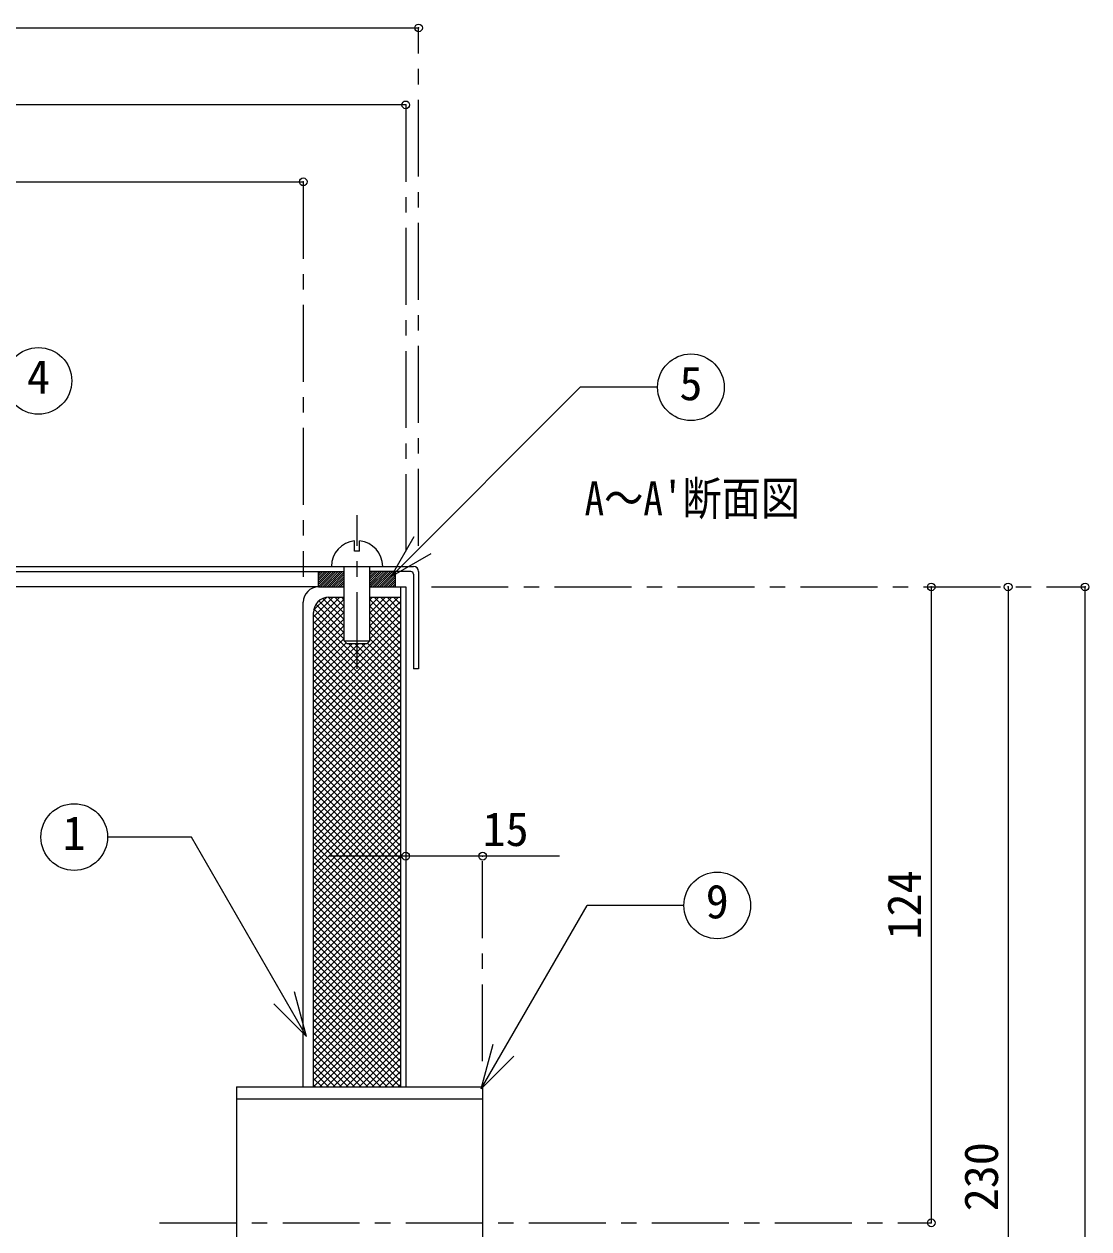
# Model space of a CAD drawing. Units: millimetres, scale not verified. Extents: x -637 to 578, y -407 to 436.
# Drawn here: x -204.3 to 3.4, y -82.6 to 152.3 of the extents above; entities that cross this region are included whole.
import ezdxf
from ezdxf.enums import TextEntityAlignment as Align

# ---------------------------------------------------------------- set-up
doc = ezdxf.new("R2010")
doc.units = ezdxf.units.MM
doc.header["$LTSCALE"] = 3
doc.header["$PDMODE"] = 32
doc.header["$PDSIZE"] = 1.5
doc.linetypes.add('CHAIN1', pattern=[8, 5, -1, 1, -1])
doc.layers.add('0-0', color=4, linetype='Continuous', lineweight=9)
doc.styles.add('ＭＳ ゴシック', font='')
doc.styles.get('ＭＳ ゴシック').set_extended_font_data('MS Gothic')

msp = doc.modelspace()

# ---------------------------------------------------------------- linework, layer by layer
at = {"layer": '0-0'}
for p, q in [((-382.34, 151.574), (-127.34, 151.574)), ((-129.84, 136.574), (-379.84, 136.574)), ((-359.84, 121.574), (-149.84, 121.574)), ((-146.84, 42.605), (-143.872, 45.574)), ((-146.84, 43.03), (-144.296, 45.574)), ((-146.84, 43.454), (-144.72, 45.574)), ((-146.84, 43.878), (-145.144, 45.574)), ((-146.84, 44.302), (-145.569, 45.574)), ((-146.84, 44.727), (-145.993, 45.574)), ((-146.84, 45.151), (-146.417, 45.574)), ((-146.447, 42.574), (-143.447, 45.574)), ((-146.023, 42.574), (-143.023, 45.574)), ((-145.599, 42.574), (-142.599, 45.574)), ((-145.175, 42.574), (-142.175, 45.574)), ((-144.75, 42.574), (-141.84, 45.484)), ((-144.326, 42.574), (-141.84, 45.06)), ((-136.84, 42.847), (-134.114, 45.574)), ((-136.84, 43.272), (-134.538, 45.574)), ((-136.84, 43.696), (-134.962, 45.574)), ((-136.84, 44.12), (-135.386, 45.574)), ((-136.84, 44.544), (-135.811, 45.574)), ((-136.84, 44.969), (-136.235, 45.574)), ((-136.84, 45.393), (-136.659, 45.574)), ((-136.689, 42.574), (-133.689, 45.574)), ((-136.265, 42.574), (-133.265, 45.574)), ((-135.841, 42.574), (-132.841, 45.574)), ((-135.417, 42.574), (-132.417, 45.574)), ((-134.992, 42.574), (-131.992, 45.574)), ((-134.568, 42.574), (-131.84, 45.302)), ((-134.144, 42.574), (-131.84, 44.877)), ((-146.84, 42.574), (-362.84, 42.574)), ((-143.902, 42.574), (-141.84, 44.635)), ((-143.478, 42.574), (-141.84, 44.211)), ((-143.053, 42.574), (-141.84, 43.787)), ((-142.629, 42.574), (-141.84, 43.363)), ((-142.205, 42.574), (-141.84, 42.938)), ((-133.72, 42.574), (-131.84, 44.453)), ((-133.295, 42.574), (-131.84, 44.029)), ((-132.871, 42.574), (-131.84, 43.605)), ((-132.447, 42.574), (-131.84, 43.18)), ((-132.022, 42.574), (-131.84, 42.756)), ((-27.34, 42.574), (-27.34, -81.426)), ((-12.34, 42.574), (-12.34, -187.426)), ((2.66, -221.426), (2.66, 42.574)), ((-147.84, 35.442), (-142.708, 40.574)), ((-147.84, 36.714), (-143.981, 40.574)), ((-147.84, 34.169), (-141.84, 40.169)), ((-147.807, 38.021), (-145.287, 40.541)), ((-145.988, 40.346), (-141.84, 36.199)), ((-144.941, 40.572), (-141.84, 37.471)), ((-143.67, 40.574), (-141.84, 38.744)), ((-142.397, 40.574), (-141.84, 40.017)), ((-136.84, 34.987), (-131.253, 40.574)), ((-136.84, 36.259), (-132.526, 40.574)), ((-136.84, 37.532), (-133.799, 40.574)), ((-136.84, 38.805), (-135.071, 40.574)), ((-136.84, 40.078), (-136.344, 40.574)), ((-136.84, 40.108), (-130.84, 34.108)), ((-136.033, 40.574), (-130.84, 35.381)), ((-134.761, 40.574), (-130.84, 36.654)), ((-133.488, 40.574), (-130.84, 37.927)), ((-132.215, 40.574), (-130.84, 39.199)), ((-130.942, 40.574), (-130.84, 40.472)), ((-147.84, 32.896), (-141.84, 38.896)), ((-147.84, 31.623), (-141.84, 37.623)), ((-147.753, 38.293), (-141.84, 32.38)), ((-147.372, 39.184), (-141.84, 33.653)), ((-146.778, 39.864), (-141.84, 34.926)), ((-136.84, 33.714), (-130.84, 39.714)), ((-136.84, 38.835), (-130.84, 32.835)), ((-136.84, 32.441), (-130.84, 38.441)), ((-147.84, 20.168), (-130.84, 37.168)), ((-147.84, 37.107), (-130.84, 20.107)), ((-147.84, 30.351), (-141.84, 36.351)), ((-147.84, 18.895), (-130.84, 35.895)), ((-147.84, 35.835), (-130.84, 18.835)), ((-136.84, 37.563), (-130.84, 31.563)), ((-136.84, 36.29), (-130.84, 30.29)), ((-147.84, 29.078), (-141.84, 35.078)), ((-147.84, 17.623), (-130.84, 34.623)), ((-147.84, 34.562), (-130.84, 17.562)), ((-147.84, 27.805), (-141.84, 33.805)), ((-147.84, 16.35), (-130.84, 33.35)), ((-147.84, 33.289), (-130.84, 16.289)), ((-136.84, 35.017), (-130.84, 29.017)), ((-136.84, 33.744), (-130.84, 27.744)), ((-147.84, 26.532), (-141.84, 32.532)), ((-147.84, 15.077), (-130.84, 32.077)), ((-147.84, 32.016), (-130.84, 15.016)), ((-147.84, 25.259), (-141.433, 31.667)), ((-147.84, 21.441), (-137.707, 31.574)), ((-147.84, 22.714), (-138.98, 31.574)), ((-147.84, 23.987), (-140.253, 31.574)), ((-147.84, 13.804), (-130.84, 30.804)), ((-147.84, 30.743), (-130.84, 13.743)), ((-141.034, 31.574), (-130.84, 21.38)), ((-139.761, 31.574), (-130.84, 22.653)), ((-138.489, 31.574), (-130.84, 23.926)), ((-137.278, 31.636), (-130.84, 25.199)), ((-136.84, 32.471), (-130.84, 26.471)), ((-147.84, 12.531), (-130.84, 29.531)), ((-147.84, 29.471), (-130.84, 12.471)), ((-147.84, 11.259), (-130.84, 28.259)), ((-147.84, 28.198), (-130.84, 11.198)), ((-147.84, 9.986), (-130.84, 26.986)), ((-147.84, 26.925), (-130.84, 9.925)), ((-147.84, 8.713), (-130.84, 25.713)), ((-147.84, 25.652), (-130.84, 8.652)), ((-147.84, 7.44), (-130.84, 24.44)), ((-147.84, 24.38), (-130.84, 7.38)), ((-147.84, 6.167), (-130.84, 23.167)), ((-147.84, 23.107), (-130.84, 6.107)), ((-147.84, 4.895), (-130.84, 21.895)), ((-147.84, 21.834), (-130.84, 4.834)), ((-147.84, 3.622), (-130.84, 20.622)), ((-147.84, 20.561), (-130.84, 3.561)), ((-147.84, 2.349), (-130.84, 19.349)), ((-147.84, 19.288), (-130.84, 2.288)), ((-147.84, 1.076), (-130.84, 18.076)), ((-147.84, 18.016), (-130.84, 1.016)), ((-147.84, -0.196), (-130.84, 16.804)), ((-147.84, 16.743), (-130.84, -0.257)), ((-147.84, -1.469), (-130.84, 15.531)), ((-147.84, 15.47), (-130.84, -1.53)), ((-147.84, -2.742), (-130.84, 14.258)), ((-147.84, 14.197), (-130.84, -2.803)), ((-147.84, -4.015), (-130.84, 12.985)), ((-147.84, 12.924), (-130.84, -4.076)), ((-147.84, -5.288), (-130.84, 11.712)), ((-147.84, 11.652), (-130.84, -5.348)), ((-147.84, -6.56), (-130.84, 10.44)), ((-147.84, 10.379), (-130.84, -6.621)), ((-147.84, -7.833), (-130.84, 9.167)), ((-147.84, 9.106), (-130.84, -7.894)), ((-147.84, -9.106), (-130.84, 7.894)), ((-147.84, 7.833), (-130.84, -9.167)), ((-147.84, -10.379), (-130.84, 6.621)), ((-147.84, 6.56), (-130.84, -10.44)), ((-147.84, -11.652), (-130.84, 5.348)), ((-147.84, 5.288), (-130.84, -11.712)), ((-147.84, -12.924), (-130.84, 4.076)), ((-147.84, 4.015), (-130.84, -12.985)), ((-147.84, -14.197), (-130.84, 2.803)), ((-147.84, 2.742), (-130.84, -14.258)), ((-147.84, -15.47), (-130.84, 1.53)), ((-147.84, 1.469), (-130.84, -15.531)), ((-147.84, -16.743), (-130.84, 0.257)), ((-147.84, 0.196), (-130.84, -16.804)), ((-147.84, -18.016), (-130.84, -1.016)), ((-147.84, -1.076), (-130.84, -18.076)), ((-147.84, -19.288), (-130.84, -2.288)), ((-147.84, -2.349), (-130.84, -19.349)), ((-147.84, -20.561), (-130.84, -3.561)), ((-147.84, -3.622), (-130.84, -20.622)), ((-147.84, -21.834), (-130.84, -4.834)), ((-147.84, -4.895), (-130.84, -21.895)), ((-147.84, -23.107), (-130.84, -6.107)), ((-147.84, -6.167), (-130.84, -23.167)), ((-147.84, -24.38), (-130.84, -7.38)), ((-147.84, -7.44), (-130.84, -24.44)), ((-147.84, -25.652), (-130.84, -8.652)), ((-147.84, -8.713), (-130.84, -25.713)), ((-147.84, -26.925), (-130.84, -9.925)), ((-147.84, -9.986), (-130.84, -26.986)), ((-147.84, -28.198), (-130.84, -11.198)), ((-147.84, -11.259), (-130.84, -28.259)), ((-99.84, -9.926), (-144.84, -9.926)), ((-147.84, -29.471), (-130.84, -12.471)), ((-147.84, -12.531), (-130.84, -29.531)), ((-147.84, -30.743), (-130.84, -13.743)), ((-147.84, -13.804), (-130.84, -30.804)), ((-147.84, -32.016), (-130.84, -15.016)), ((-147.84, -15.077), (-130.84, -32.077)), ((-147.84, -33.289), (-130.84, -16.289)), ((-147.84, -16.35), (-130.84, -33.35)), ((-147.84, -34.562), (-130.84, -17.562)), ((-147.84, -17.623), (-130.84, -34.623)), ((-147.84, -35.835), (-130.84, -18.835)), ((-147.84, -18.895), (-130.84, -35.895)), ((-147.84, -37.107), (-130.84, -20.107)), ((-147.84, -20.168), (-130.84, -37.168)), ((-147.84, -38.38), (-130.84, -21.38)), ((-147.84, -21.441), (-130.84, -38.441)), ((-147.84, -39.653), (-130.84, -22.653)), ((-147.84, -22.714), (-130.84, -39.714)), ((-147.84, -40.926), (-130.84, -23.926)), ((-147.84, -23.987), (-130.84, -40.987)), ((-147.84, -42.199), (-130.84, -25.199)), ((-147.84, -25.259), (-130.84, -42.259)), ((-147.84, -43.471), (-130.84, -26.471)), ((-147.84, -26.532), (-130.84, -43.532)), ((-147.84, -44.744), (-130.84, -27.744)), ((-147.84, -27.805), (-130.84, -44.805)), ((-147.84, -46.017), (-130.84, -29.017)), ((-147.84, -29.078), (-130.84, -46.078)), ((-147.84, -47.29), (-130.84, -30.29)), ((-147.84, -30.351), (-130.84, -47.351)), ((-147.84, -48.563), (-130.84, -31.563)), ((-147.84, -31.623), (-130.84, -48.623)), ((-147.84, -49.835), (-130.84, -32.835)), ((-147.84, -32.896), (-130.84, -49.896)), ((-147.84, -51.108), (-130.84, -34.108)), ((-147.84, -34.169), (-130.84, -51.169)), ((-147.84, -52.381), (-130.84, -35.381)), ((-147.84, -35.442), (-130.84, -52.442)), ((-147.84, -53.654), (-130.84, -36.654)), ((-147.84, -36.714), (-130.84, -53.714)), ((-147.84, -54.926), (-130.84, -37.927)), ((-147.84, -37.987), (-130.902, -54.926)), ((-147.84, -39.26), (-132.174, -54.926)), ((-146.567, -54.926), (-130.84, -39.199)), ((-147.84, -40.533), (-133.447, -54.926)), ((-147.84, -41.806), (-134.72, -54.926)), ((-145.294, -54.926), (-130.84, -40.472)), ((-144.021, -54.926), (-130.84, -41.745)), ((-147.84, -43.078), (-135.993, -54.926)), ((-147.84, -44.351), (-137.266, -54.926)), ((-142.749, -54.926), (-130.84, -43.018)), ((-141.476, -54.926), (-130.84, -44.291)), ((-147.84, -45.624), (-138.538, -54.926)), ((-147.84, -46.897), (-139.811, -54.926)), ((-140.203, -54.926), (-130.84, -45.563)), ((-138.93, -54.926), (-130.84, -46.836)), ((-147.84, -48.17), (-141.084, -54.926)), ((-137.657, -54.926), (-130.84, -48.109)), ((-147.84, -49.442), (-142.357, -54.926)), ((-147.84, -50.715), (-143.63, -54.926)), ((-136.385, -54.926), (-130.84, -49.382)), ((-135.112, -54.926), (-130.84, -50.654)), ((-147.84, -51.988), (-144.902, -54.926)), ((-147.84, -53.261), (-146.175, -54.926)), ((-133.839, -54.926), (-130.84, -51.927)), ((-132.566, -54.926), (-130.84, -53.2)), ((-147.84, -54.534), (-147.448, -54.926)), ((-131.294, -54.926), (-130.84, -54.473))]:
    msp.add_line(p, q, dxfattribs=at)
at = {"layer": '0-0', "linetype": 'CHAIN1'}
for p, q in [((-127.34, 50.574), (-127.34, 151.574)), ((-129.84, 136.574), (-129.84, 47.574)), ((-149.84, 121.574), (-149.84, 44.574)), ((-139.34, 26.574), (-139.34, 56.574)), ((-124.84, 42.574), (2.66, 42.574)), ((-114.84, -49.926), (-114.84, -9.926)), ((-177.84, -81.426), (-27.34, -81.426))]:
    msp.add_line(p, q, dxfattribs=at)
at = {"layer": '0-0', "color": 7, "lineweight": 18}
for p, q in [((-132.686, 44.611), (-95.8, 81.498)), ((-80.716, 81.498), (-95.8, 81.498)), ((-132.686, 44.611), (-128.186, 52.406)), ((-132.686, 44.611), (-124.892, 49.111)), ((-115.112, -55.276), (-94.48, -19.54)), ((-75.579, -19.54), (-94.48, -19.54)), ((-149.189, -45.078), (-151.518, -36.385)), ((-149.189, -45.078), (-155.553, -38.714)), ((-115.112, -55.276), (-112.783, -46.583)), ((-115.112, -55.276), (-108.748, -48.912)), ((-162.84, -57.276), (-162.84, -105.576)), ((-114.84, -57.276), (-114.84, -105.576))]:
    msp.add_line(p, q, dxfattribs=at)
at = {"layer": '0-0', "color": 5, "lineweight": 25}
for p, q in [((-138.84, 49.574), (-138.84, 51.549)), ((-381.34, 46.574), (-128.34, 46.574)), ((-367.84, 45.574), (-141.84, 45.574)), ((-146.84, 42.574), (-146.84, 45.574)), ((-141.84, 32.074), (-141.84, 46.574)), ((-136.84, 32.074), (-136.84, 46.574)), ((-128.84, 45.574), (-136.84, 45.574)), ((-131.84, 42.574), (-131.84, 45.574)), ((-128.34, 45.074), (-128.34, 26.574)), ((-127.34, 45.574), (-127.34, 26.574)), ((-146.84, 42.574), (-141.84, 42.574)), ((-136.84, 42.574), (-129.84, 42.574)), ((-130.84, 42.574), (-130.84, -54.926)), ((-129.84, 42.574), (-129.84, -54.926)), ((-144.84, 40.574), (-141.84, 40.574)), ((-136.84, 40.574), (-130.84, 40.574)), ((-149.84, -54.926), (-149.84, 39.574)), ((-147.84, -54.926), (-147.84, 37.574)), ((-141.84, 32.074), (-136.84, 32.074)), ((-141.34, 31.574), (-141.84, 32.074)), ((-141.34, 31.574), (-137.34, 31.574)), ((-137.34, 31.574), (-136.84, 32.074)), ((-127.34, 26.574), (-128.34, 26.574)), ((-162.84, -54.926), (-114.84, -54.926)), ((-114.84, -54.926), (-114.84, -57.276))]:
    msp.add_line(p, q, dxfattribs=at)
for points in [[(-138.84, 49.574), (-139.84, 49.574), (-139.84, 51.549)], [(-162.84, -54.926), (-162.84, -57.276), (-114.84, -57.276)]]:
    msp.add_lwpolyline(points, dxfattribs=at)
at = {"layer": '0-0', "color": 7, "lineweight": 18}
msp.add_lwpolyline([(-149.189, -45.078), (-171.638, -6.194), (-188.011, -6.194)], dxfattribs=at)
for centre in [(-201.492, 82.757), (-74.216, 81.498), (-194.511, -6.194), (-69.079, -19.54)]:
    msp.add_circle(centre, 6.5, dxfattribs=at)
at = {"layer": '0-0', "color": 5, "lineweight": 25}
for centre, radius, start, end in [((-139.34, 46.574), 5, 95.73917, 180), ((-139.34, 46.574), 5, 0, 84.26083), ((-128.84, 45.074), 0.5, 0, 90), ((-128.34, 45.574), 1, 0, 90), ((-146.84, 39.574), 3, 90, 180), ((-144.84, 37.574), 3, 90, 180)]:
    msp.add_arc(centre, radius, start, end, dxfattribs=at)
at = {"layer": '0-0', "color": 1}
for p in [(-127.34, 151.574), (-129.84, 136.574), (-149.84, 121.574), (-27.34, 42.574), (-12.34, 42.574), (2.66, 42.574), (-129.84, -9.926), (-114.84, -9.926), (-27.34, -81.426)]:
    msp.add_point(p, dxfattribs=at)

# ---------------------------------------------------------------- texts
at = {"layer": '0-0', "color": 7, "style": 'ＭＳ ゴシック'}
for s, p in [('4', (-203.742, 78.257)), ('5', (-76.466, 76.998)), ('1', (-196.761, -10.694)), ('15', (-114.84, -9.926)), ('9', (-71.329, -24.04))]:
    msp.add_text(s, height=6.598, dxfattribs=at).set_placement(p, align=Align.BOTTOM_LEFT)
at = {"layer": '0-0', "color": 7, "style": 'ＭＳ ゴシック', "width": 0.85}
msp.add_text("A～A'断面図", height=6.598, dxfattribs=at).set_placement((-94.965, 54.574), align=Align.BOTTOM_LEFT)
at = {"layer": '0-0', "color": 7, "style": 'ＭＳ ゴシック'}
for s, p in [('124', (-27.34, -26.176)), ('230', (-12.34, -79.176))]:
    msp.add_text(s, height=6.598, rotation=90, dxfattribs=at).set_placement(p, align=Align.BOTTOM_LEFT)

doc.saveas('drawing.dxf')
